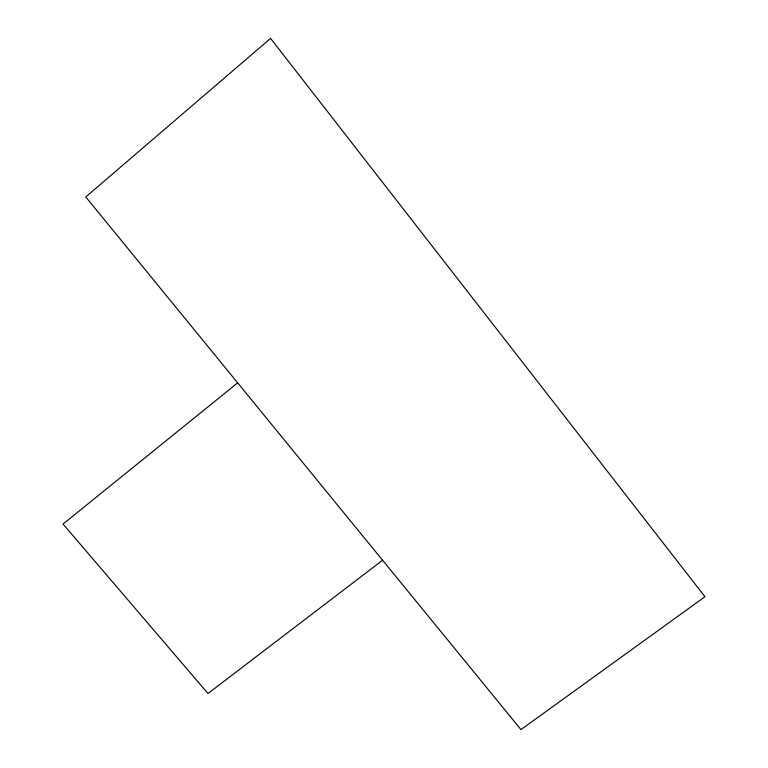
<?xml version="1.0" encoding="UTF-8"?>
<svg xmlns="http://www.w3.org/2000/svg" width="768" height="768" viewBox="0 0 768 768"><rect width="100%" height="100%" fill="white"/><g stroke="black" fill="none" stroke-linecap="round" stroke-linejoin="round"><path stroke-width="1.15" d="M237.667 382.867L63.043 524.054L207.994 693.514L382.579 560.227M270.576 38.4L85.766 196.954L520.973 729.6L704.957 596.717L270.576 38.4"/></g></svg>
